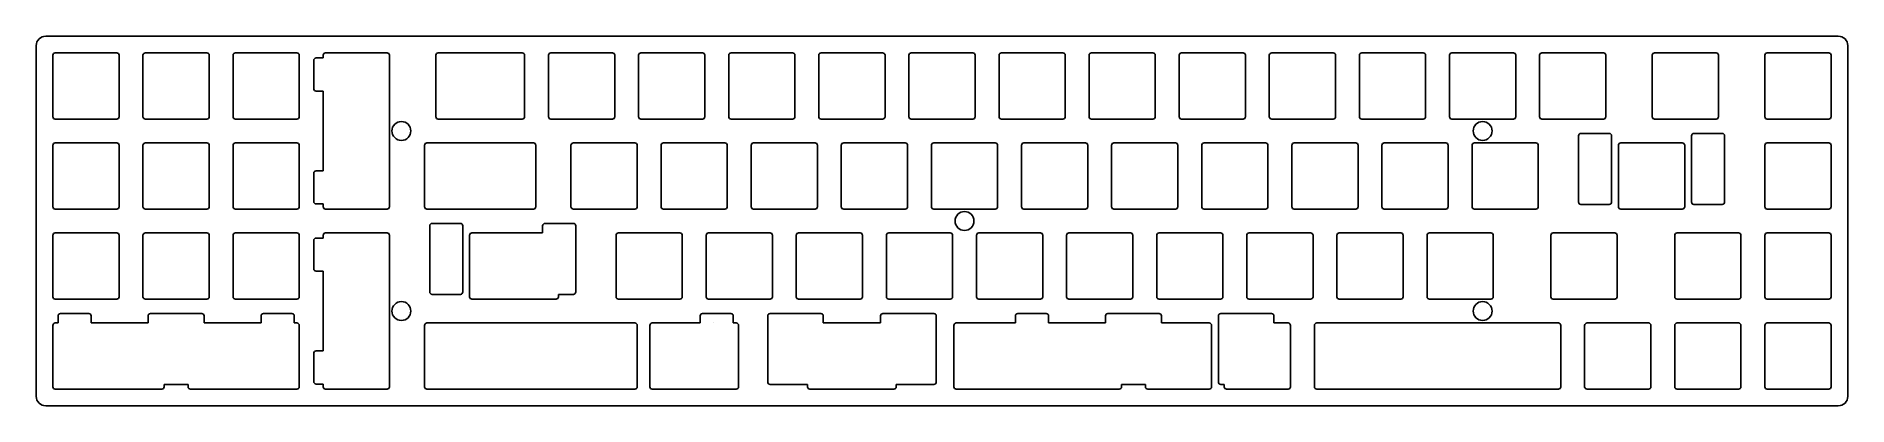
# Model space of a CAD drawing. Header units: millimetres. Extents: x 15 to 398, y -98 to -19.
import ezdxf

# ---------------------------------------------------------------- set-up
doc = ezdxf.new("R2010")
doc.units = ezdxf.units.MM
doc.layers.get('0').update_dxf_attribs({"linetype": 'CONTINUOUS'})

msp = doc.modelspace()

# ---------------------------------------------------------------- linework, layer by layer
for p, q in [((14.76, -21.32, 1.6), (14.76, -95.52, 1.6)), ((16.76, -19.32, 1.6), (395.76, -19.32, 1.6)), ((18.78, -22.85, 1.6), (31.78, -22.85, 1.6)), ((37.83, -22.85, 1.6), (50.83, -22.85, 1.6)), ((56.88, -22.85, 1.6), (69.88, -22.85, 1.6)), ((75.93, -22.85, 1.6), (88.93, -22.85, 1.6)), ((117.51, -22.85, 1.6), (99.75, -22.85, 1.6)), ((123.56, -22.85, 1.6), (136.56, -22.85, 1.6)), ((142.61, -22.85, 1.6), (155.61, -22.85, 1.6)), ((161.66, -22.85, 1.6), (174.66, -22.85, 1.6)), ((180.71, -22.85, 1.6), (193.71, -22.85, 1.6)), ((199.76, -22.85, 1.6), (212.76, -22.85, 1.6)), ((218.81, -22.85, 1.6), (231.81, -22.85, 1.6)), ((237.86, -22.85, 1.6), (250.86, -22.85, 1.6)), ((256.91, -22.85, 1.6), (269.91, -22.85, 1.6)), ((275.96, -22.85, 1.6), (288.96, -22.85, 1.6)), ((295.01, -22.85, 1.6), (308.01, -22.85, 1.6)), ((314.06, -22.85, 1.6), (327.06, -22.85, 1.6)), ((333.11, -22.85, 1.6), (346.11, -22.85, 1.6)), ((356.92, -22.85, 1.6), (369.92, -22.85, 1.6)), ((380.73, -22.85, 1.6), (393.73, -22.85, 1.6)), ((397.76, -21.32, 1.6), (397.76, -95.52, 1.6)), ((18.28, -23.35, 1.6), (18.28, -36.35, 1.6)), ((32.28, -23.35, 1.6), (32.28, -36.35, 1.6)), ((37.33, -23.35, 1.6), (37.33, -36.35, 1.6)), ((51.33, -23.35, 1.6), (51.33, -36.35, 1.6)), ((56.38, -23.35, 1.6), (56.38, -36.35, 1.6)), ((70.38, -23.35, 1.6), (70.38, -36.35, 1.6)), ((73.43, -24.43, 1.6), (73.43, -30.43, 1.6)), ((75.43, -23.93, 1.6), (73.93, -23.93, 1.6)), ((75.43, -23.35, 1.6), (75.43, -23.93, 1.6)), ((89.43, -23.35, 1.6), (89.43, -55.4, 1.6)), ((99.25, -23.35, 1.6), (99.25, -36.35, 1.6)), ((118.01, -23.35, 1.6), (118.01, -36.35, 1.6)), ((123.06, -23.35, 1.6), (123.06, -36.35, 1.6)), ((137.06, -23.35, 1.6), (137.06, -36.35, 1.6)), ((142.11, -23.35, 1.6), (142.11, -36.35, 1.6)), ((156.11, -23.35, 1.6), (156.11, -36.35, 1.6)), ((161.16, -23.35, 1.6), (161.16, -36.35, 1.6)), ((175.16, -23.35, 1.6), (175.16, -36.35, 1.6)), ((180.21, -23.35, 1.6), (180.21, -36.35, 1.6)), ((194.21, -23.35, 1.6), (194.21, -36.35, 1.6)), ((199.26, -23.35, 1.6), (199.26, -36.35, 1.6)), ((213.26, -23.35, 1.6), (213.26, -36.35, 1.6)), ((218.31, -23.35, 1.6), (218.31, -36.35, 1.6)), ((232.31, -23.35, 1.6), (232.31, -36.35, 1.6)), ((237.36, -23.35, 1.6), (237.36, -36.35, 1.6)), ((251.36, -23.35, 1.6), (251.36, -36.35, 1.6)), ((256.41, -23.35, 1.6), (256.41, -36.35, 1.6)), ((270.41, -23.35, 1.6), (270.41, -36.35, 1.6)), ((275.46, -23.35, 1.6), (275.46, -36.35, 1.6)), ((289.46, -23.35, 1.6), (289.46, -36.35, 1.6)), ((294.51, -23.35, 1.6), (294.51, -36.35, 1.6)), ((308.51, -23.35, 1.6), (308.51, -36.35, 1.6)), ((313.56, -23.35, 1.6), (313.56, -36.35, 1.6)), ((327.56, -23.35, 1.6), (327.56, -36.35, 1.6)), ((332.61, -23.35, 1.6), (332.61, -36.35, 1.6)), ((346.61, -23.35, 1.6), (346.61, -36.35, 1.6)), ((356.42, -23.35, 1.6), (356.42, -36.35, 1.6)), ((370.42, -23.35, 1.6), (370.42, -36.35, 1.6)), ((380.23, -23.35, 1.6), (380.23, -36.35, 1.6)), ((394.23, -23.35, 1.6), (394.23, -36.35, 1.6)), ((75.43, -30.93, 1.6), (73.93, -30.93, 1.6)), ((75.43, -47.81, 1.6), (75.43, -30.93, 1.6)), ((18.78, -36.85, 1.6), (31.78, -36.85, 1.6)), ((37.83, -36.85, 1.6), (50.83, -36.85, 1.6)), ((56.88, -36.85, 1.6), (69.88, -36.85, 1.6)), ((99.75, -36.85, 1.6), (117.51, -36.85, 1.6)), ((123.56, -36.85, 1.6), (136.56, -36.85, 1.6)), ((142.61, -36.85, 1.6), (155.61, -36.85, 1.6)), ((161.66, -36.85, 1.6), (174.66, -36.85, 1.6)), ((180.71, -36.85, 1.6), (193.71, -36.85, 1.6)), ((199.76, -36.85, 1.6), (212.76, -36.85, 1.6)), ((218.81, -36.85, 1.6), (231.81, -36.85, 1.6)), ((237.86, -36.85, 1.6), (250.86, -36.85, 1.6)), ((256.91, -36.85, 1.6), (269.91, -36.85, 1.6)), ((275.96, -36.85, 1.6), (288.96, -36.85, 1.6)), ((295.01, -36.85, 1.6), (308.01, -36.85, 1.6)), ((314.06, -36.85, 1.6), (327.06, -36.85, 1.6)), ((333.11, -36.85, 1.6), (346.11, -36.85, 1.6)), ((356.92, -36.85, 1.6), (369.92, -36.85, 1.6)), ((380.73, -36.85, 1.6), (393.73, -36.85, 1.6)), ((18.78, -41.9, 1.6), (31.78, -41.9, 1.6)), ((37.83, -41.9, 1.6), (50.83, -41.9, 1.6)), ((56.88, -41.9, 1.6), (69.88, -41.9, 1.6)), ((119.89, -41.9, 1.6), (97.37, -41.9, 1.6)), ((128.32, -41.9, 1.6), (141.32, -41.9, 1.6)), ((147.37, -41.9, 1.6), (160.37, -41.9, 1.6)), ((166.42, -41.9, 1.6), (179.42, -41.9, 1.6)), ((185.47, -41.9, 1.6), (198.47, -41.9, 1.6)), ((204.52, -41.9, 1.6), (217.52, -41.9, 1.6)), ((223.57, -41.9, 1.6), (236.57, -41.9, 1.6)), ((242.62, -41.9, 1.6), (255.62, -41.9, 1.6)), ((261.67, -41.9, 1.6), (274.67, -41.9, 1.6)), ((280.72, -41.9, 1.6), (293.72, -41.9, 1.6)), ((299.77, -41.9, 1.6), (312.77, -41.9, 1.6)), ((318.82, -41.9, 1.6), (331.82, -41.9, 1.6)), ((340.84, -54.4, 1.6), (340.84, -40.4, 1.6)), ((347.34, -39.9, 1.6), (341.34, -39.9, 1.6)), ((347.84, -54.4, 1.6), (347.84, -40.4, 1.6)), ((349.78, -41.9, 1.6), (362.78, -41.9, 1.6)), ((364.72, -54.4, 1.6), (364.72, -40.4, 1.6)), ((371.22, -39.9, 1.6), (365.22, -39.9, 1.6)), ((371.72, -54.4, 1.6), (371.72, -40.4, 1.6)), ((380.73, -41.9, 1.6), (393.73, -41.9, 1.6)), ((18.28, -42.4, 1.6), (18.28, -55.4, 1.6)), ((32.28, -42.4, 1.6), (32.28, -55.4, 1.6)), ((37.33, -42.4, 1.6), (37.33, -55.4, 1.6)), ((51.33, -42.4, 1.6), (51.33, -55.4, 1.6)), ((56.38, -42.4, 1.6), (56.38, -55.4, 1.6)), ((70.38, -42.4, 1.6), (70.38, -55.4, 1.6)), ((96.87, -42.4, 1.6), (96.87, -55.4, 1.6)), ((120.39, -55.4, 1.6), (120.39, -42.4, 1.6)), ((127.82, -42.4, 1.6), (127.82, -55.4, 1.6)), ((141.82, -42.4, 1.6), (141.82, -55.4, 1.6)), ((146.87, -42.4, 1.6), (146.87, -55.4, 1.6)), ((160.87, -42.4, 1.6), (160.87, -55.4, 1.6)), ((165.92, -42.4, 1.6), (165.92, -55.4, 1.6)), ((179.92, -42.4, 1.6), (179.92, -55.4, 1.6)), ((184.97, -42.4, 1.6), (184.97, -55.4, 1.6)), ((198.97, -42.4, 1.6), (198.97, -55.4, 1.6)), ((204.02, -42.4, 1.6), (204.02, -55.4, 1.6)), ((218.02, -42.4, 1.6), (218.02, -55.4, 1.6)), ((223.07, -42.4, 1.6), (223.07, -55.4, 1.6)), ((237.07, -42.4, 1.6), (237.07, -55.4, 1.6)), ((242.12, -42.4, 1.6), (242.12, -55.4, 1.6)), ((256.12, -42.4, 1.6), (256.12, -55.4, 1.6)), ((261.17, -42.4, 1.6), (261.17, -55.4, 1.6)), ((275.17, -42.4, 1.6), (275.17, -55.4, 1.6)), ((280.22, -42.4, 1.6), (280.22, -55.4, 1.6)), ((294.22, -42.4, 1.6), (294.22, -55.4, 1.6)), ((299.27, -42.4, 1.6), (299.27, -55.4, 1.6)), ((313.27, -42.4, 1.6), (313.27, -55.4, 1.6)), ((318.32, -42.4, 1.6), (318.32, -55.4, 1.6)), ((332.32, -42.4, 1.6), (332.32, -55.4, 1.6)), ((349.28, -42.4, 1.6), (349.28, -55.4, 1.6)), ((363.28, -42.4, 1.6), (363.28, -55.4, 1.6)), ((380.23, -42.4, 1.6), (380.23, -55.4, 1.6)), ((394.23, -42.4, 1.6), (394.23, -55.4, 1.6)), ((73.43, -48.31, 1.6), (73.43, -54.31, 1.6)), ((75.43, -47.81, 1.6), (73.93, -47.81, 1.6)), ((18.78, -55.9, 1.6), (31.78, -55.9, 1.6)), ((37.83, -55.9, 1.6), (50.83, -55.9, 1.6)), ((56.88, -55.9, 1.6), (69.88, -55.9, 1.6)), ((73.93, -54.81, 1.6), (75.43, -54.81, 1.6)), ((75.43, -54.81, 1.6), (75.43, -55.4, 1.6)), ((75.93, -55.9, 1.6), (88.93, -55.9, 1.6)), ((97.37, -55.9, 1.6), (119.89, -55.9, 1.6)), ((128.32, -55.9, 1.6), (141.32, -55.9, 1.6)), ((147.37, -55.9, 1.6), (160.37, -55.9, 1.6)), ((166.42, -55.9, 1.6), (179.42, -55.9, 1.6)), ((185.47, -55.9, 1.6), (198.47, -55.9, 1.6)), ((204.52, -55.9, 1.6), (217.52, -55.9, 1.6)), ((223.57, -55.9, 1.6), (236.57, -55.9, 1.6)), ((242.62, -55.9, 1.6), (255.62, -55.9, 1.6)), ((261.67, -55.9, 1.6), (274.67, -55.9, 1.6)), ((280.72, -55.9, 1.6), (293.72, -55.9, 1.6)), ((299.77, -55.9, 1.6), (312.77, -55.9, 1.6)), ((318.82, -55.9, 1.6), (331.82, -55.9, 1.6)), ((347.34, -54.9, 1.6), (341.34, -54.9, 1.6)), ((349.78, -55.9, 1.6), (362.78, -55.9, 1.6)), ((371.22, -54.9, 1.6), (365.22, -54.9, 1.6)), ((380.73, -55.9, 1.6), (393.73, -55.9, 1.6)), ((18.78, -60.95, 1.6), (31.78, -60.95, 1.6)), ((37.83, -60.95, 1.6), (50.83, -60.95, 1.6)), ((56.88, -60.95, 1.6), (69.88, -60.95, 1.6)), ((75.93, -60.95, 1.6), (88.93, -60.95, 1.6)), ((97.95, -73.44, 1.6), (97.95, -59.44, 1.6)), ((104.45, -58.95, 1.6), (98.45, -58.95, 1.6)), ((104.95, -73.44, 1.6), (104.95, -59.44, 1.6)), ((121.83, -60.95, 1.6), (106.89, -60.95, 1.6)), ((121.83, -60.95, 1.6), (121.83, -59.44, 1.6)), ((128.33, -58.95, 1.6), (122.33, -58.95, 1.6)), ((128.83, -73.44, 1.6), (128.83, -59.44, 1.6)), ((137.85, -60.95, 1.6), (150.85, -60.95, 1.6)), ((156.9, -60.95, 1.6), (169.9, -60.95, 1.6)), ((175.95, -60.95, 1.6), (188.95, -60.95, 1.6)), ((195, -60.95, 1.6), (208, -60.95, 1.6)), ((214.05, -60.95, 1.6), (227.05, -60.95, 1.6)), ((233.1, -60.95, 1.6), (246.1, -60.95, 1.6)), ((252.15, -60.95, 1.6), (265.15, -60.95, 1.6)), ((271.2, -60.95, 1.6), (284.2, -60.95, 1.6)), ((290.25, -60.95, 1.6), (303.25, -60.95, 1.6)), ((309.3, -60.95, 1.6), (322.3, -60.95, 1.6)), ((335.49, -60.95, 1.6), (348.49, -60.95, 1.6)), ((361.68, -60.95, 1.6), (374.68, -60.95, 1.6)), ((380.73, -60.95, 1.6), (393.73, -60.95, 1.6)), ((18.28, -61.45, 1.6), (18.28, -74.45, 1.6)), ((32.28, -61.45, 1.6), (32.28, -74.45, 1.6)), ((37.33, -61.45, 1.6), (37.33, -74.45, 1.6)), ((51.33, -61.45, 1.6), (51.33, -74.45, 1.6)), ((56.38, -61.45, 1.6), (56.38, -74.45, 1.6)), ((70.38, -61.45, 1.6), (70.38, -74.45, 1.6)), ((73.43, -62.53, 1.6), (73.43, -68.53, 1.6)), ((75.43, -62.03, 1.6), (73.93, -62.03, 1.6)), ((75.43, -61.45, 1.6), (75.43, -62.03, 1.6)), ((89.43, -61.45, 1.6), (89.43, -93.5, 1.6)), ((106.39, -61.45, 1.6), (106.39, -74.45, 1.6)), ((137.35, -61.45, 1.6), (137.35, -74.45, 1.6)), ((151.35, -61.45, 1.6), (151.35, -74.45, 1.6)), ((156.4, -61.45, 1.6), (156.4, -74.45, 1.6)), ((170.4, -61.45, 1.6), (170.4, -74.45, 1.6)), ((175.45, -61.45, 1.6), (175.45, -74.45, 1.6)), ((189.45, -61.45, 1.6), (189.45, -74.45, 1.6)), ((194.5, -61.45, 1.6), (194.5, -74.45, 1.6)), ((208.5, -61.45, 1.6), (208.5, -74.45, 1.6)), ((213.55, -61.45, 1.6), (213.55, -74.45, 1.6)), ((227.55, -61.45, 1.6), (227.55, -74.45, 1.6)), ((232.6, -61.45, 1.6), (232.6, -74.45, 1.6)), ((246.6, -61.45, 1.6), (246.6, -74.45, 1.6)), ((251.65, -61.45, 1.6), (251.65, -74.45, 1.6)), ((265.65, -61.45, 1.6), (265.65, -74.45, 1.6)), ((270.7, -61.45, 1.6), (270.7, -74.45, 1.6)), ((284.7, -61.45, 1.6), (284.7, -74.45, 1.6)), ((289.75, -61.45, 1.6), (289.75, -74.45, 1.6)), ((303.75, -61.45, 1.6), (303.75, -74.45, 1.6)), ((308.8, -61.45, 1.6), (308.8, -74.45, 1.6)), ((322.8, -61.45, 1.6), (322.8, -74.45, 1.6)), ((334.99, -61.45, 1.6), (334.99, -74.45, 1.6)), ((348.99, -61.45, 1.6), (348.99, -74.45, 1.6)), ((361.18, -61.45, 1.6), (361.18, -74.45, 1.6)), ((375.18, -61.45, 1.6), (375.18, -74.45, 1.6)), ((380.23, -61.45, 1.6), (380.23, -74.45, 1.6)), ((394.23, -61.45, 1.6), (394.23, -74.45, 1.6)), ((75.43, -69.03, 1.6), (73.93, -69.03, 1.6)), ((75.43, -69.03, 1.6), (75.43, -85.91, 1.6)), ((18.78, -74.95, 1.6), (31.78, -74.95, 1.6)), ((37.83, -74.95, 1.6), (50.83, -74.95, 1.6)), ((56.88, -74.95, 1.6), (69.88, -74.95, 1.6)), ((104.45, -73.95, 1.6), (98.45, -73.95, 1.6)), ((124.65, -74.95, 1.6), (106.89, -74.95, 1.6)), ((125.15, -73.95, 1.6), (125.15, -74.45, 1.6)), ((128.33, -73.95, 1.6), (125.15, -73.95, 1.6)), ((137.85, -74.95, 1.6), (150.85, -74.95, 1.6)), ((156.9, -74.95, 1.6), (169.9, -74.95, 1.6)), ((175.95, -74.95, 1.6), (188.95, -74.95, 1.6)), ((195, -74.95, 1.6), (208, -74.95, 1.6)), ((214.05, -74.95, 1.6), (227.05, -74.95, 1.6)), ((233.1, -74.95, 1.6), (246.1, -74.95, 1.6)), ((252.15, -74.95, 1.6), (265.15, -74.95, 1.6)), ((271.2, -74.95, 1.6), (284.2, -74.95, 1.6)), ((290.25, -74.95, 1.6), (303.25, -74.95, 1.6)), ((309.3, -74.95, 1.6), (322.3, -74.95, 1.6)), ((335.49, -74.95, 1.6), (348.49, -74.95, 1.6)), ((361.68, -74.95, 1.6), (374.68, -74.95, 1.6)), ((380.73, -74.95, 1.6), (393.73, -74.95, 1.6)), ((18.78, -80, 1.6), (19.37, -80, 1.6)), ((19.37, -80, 1.6), (19.37, -78.5, 1.6)), ((25.87, -78, 1.6), (19.87, -78, 1.6)), ((26.37, -80, 1.6), (26.37, -78.5, 1.6)), ((26.37, -80, 1.6), (38.42, -80, 1.6)), ((38.42, -80, 1.6), (38.42, -78.5, 1.6)), ((38.92, -78, 1.6), (49.75, -78, 1.6)), ((50.25, -80, 1.6), (50.25, -78.5, 1.6)), ((62.3, -80, 1.6), (50.25, -80, 1.6)), ((62.3, -80, 1.6), (62.3, -78.5, 1.6)), ((68.8, -78, 1.6), (62.8, -78, 1.6)), ((69.3, -80, 1.6), (69.3, -78.5, 1.6)), ((69.3, -80, 1.6), (69.88, -80, 1.6)), ((97.37, -80, 1.6), (141.32, -80, 1.6)), ((155.13, -80, 1.6), (144.99, -80, 1.6)), ((155.13, -80, 1.6), (155.13, -78.5, 1.6)), ((161.63, -78, 1.6), (155.63, -78, 1.6)), ((157.99, -80, 1.6), (157.99, -80, 1.6)), ((162.13, -80, 1.6), (162.13, -78.5, 1.6)), ((162.13, -80, 1.6), (162.75, -80, 1.6)), ((169.43, -92.5, 1.6), (169.43, -78.5, 1.6)), ((180.65, -78, 1.6), (169.93, -78, 1.6)), ((181.15, -80, 1.6), (181.15, -78.5, 1.6)), ((193.27, -80, 1.6), (181.15, -80, 1.6)), ((193.27, -80, 1.6), (193.27, -78.5, 1.6)), ((204.53, -78, 1.6), (193.77, -78, 1.6)), ((205.03, -92.5, 1.6), (205.03, -78.5, 1.6)), ((221.78, -80, 1.6), (209.28, -80, 1.6)), ((221.78, -78.5, 1.6), (221.78, -80, 1.6)), ((228.28, -78, 1.6), (222.28, -78, 1.6)), ((228.78, -80, 1.6), (228.78, -78.5, 1.6)), ((228.78, -80, 1.6), (240.83, -80, 1.6)), ((240.83, -80, 1.6), (240.83, -78.5, 1.6)), ((252.15, -78, 1.6), (241.33, -78, 1.6)), ((252.65, -80, 1.6), (252.65, -78.5, 1.6)), ((252.65, -80, 1.6), (262.77, -80, 1.6)), ((264.7, -78.5, 1.6), (264.7, -92.5, 1.6)), ((265.2, -78, 1.6), (275.93, -78, 1.6)), ((276.43, -80, 1.6), (276.43, -78.5, 1.6)), ((276.43, -80, 1.6), (279.43, -80, 1.6)), ((285.48, -80, 1.6), (336.58, -80, 1.6)), ((342.63, -80, 1.6), (355.63, -80, 1.6)), ((361.68, -80, 1.6), (374.68, -80, 1.6)), ((380.73, -80, 1.6), (393.73, -80, 1.6)), ((18.28, -80.5, 1.6), (18.28, -93.5, 1.6)), ((70.38, -80.5, 1.6), (70.38, -93.5, 1.6)), ((96.87, -80.5, 1.6), (96.87, -93.5, 1.6)), ((141.82, -80.5, 1.6), (141.82, -93.5, 1.6)), ((144.49, -80.5, 1.6), (144.49, -93.5, 1.6)), ((163.25, -80.5, 1.6), (163.25, -93.5, 1.6)), ((208.78, -80.5, 1.6), (208.78, -93.5, 1.6)), ((263.27, -80.5, 1.6), (263.27, -93.5, 1.6)), ((279.93, -93.5, 1.6), (279.93, -80.5, 1.6)), ((284.98, -80.5, 1.6), (284.98, -93.5, 1.6)), ((337.08, -93.5, 1.6), (337.08, -80.5, 1.6)), ((342.13, -80.5, 1.6), (342.13, -93.5, 1.6)), ((356.13, -80.5, 1.6), (356.13, -93.5, 1.6)), ((361.18, -80.5, 1.6), (361.18, -93.5, 1.6)), ((375.18, -80.5, 1.6), (375.18, -93.5, 1.6)), ((380.23, -80.5, 1.6), (380.23, -93.5, 1.6)), ((394.23, -80.5, 1.6), (394.23, -93.5, 1.6)), ((73.43, -86.41, 1.6), (73.43, -92.41, 1.6)), ((75.43, -85.91, 1.6), (73.93, -85.91, 1.6)), ((18.78, -94, 1.6), (41.31, -94, 1.6)), ((46.86, -93, 1.6), (41.81, -93, 1.6)), ((41.81, -93, 1.6), (41.81, -93.5, 1.6)), ((46.86, -93, 1.6), (46.86, -93.5, 1.6)), ((47.36, -94, 1.6), (69.88, -94, 1.6)), ((75.43, -92.91, 1.6), (73.93, -92.91, 1.6)), ((75.43, -93.5, 1.6), (75.43, -92.91, 1.6)), ((75.93, -94, 1.6), (88.93, -94, 1.6)), ((141.32, -94, 1.6), (97.37, -94, 1.6)), ((162.75, -94, 1.6), (144.99, -94, 1.6)), ((177.83, -93, 1.6), (169.93, -93, 1.6)), ((177.83, -93, 1.6), (177.83, -93.5, 1.6)), ((196.09, -94, 1.6), (178.33, -94, 1.6)), ((196.59, -93, 1.6), (196.59, -93.5, 1.6)), ((204.53, -93, 1.6), (196.59, -93, 1.6)), ((243.72, -94, 1.6), (209.28, -94, 1.6)), ((249.27, -93, 1.6), (244.22, -93, 1.6)), ((244.22, -93, 1.6), (244.22, -93.5, 1.6)), ((249.27, -93, 1.6), (249.27, -93.5, 1.6)), ((262.77, -94, 1.6), (249.77, -94, 1.6)), ((265.93, -93, 1.6), (265.2, -93, 1.6)), ((265.93, -93, 1.6), (265.93, -93.5, 1.6)), ((266.43, -94, 1.6), (279.43, -94, 1.6)), ((285.48, -94, 1.6), (336.58, -94, 1.6)), ((342.63, -94, 1.6), (355.63, -94, 1.6)), ((361.68, -94, 1.6), (374.68, -94, 1.6)), ((380.73, -94, 1.6), (393.73, -94, 1.6)), ((16.76, -97.52, 1.6), (395.76, -97.52, 1.6))]:
    msp.add_line(p, q)
for centre in [(91.96, -39.37, 1.6), (320.56, -39.37, 1.6), (211.02, -58.42, 1.6), (91.96, -77.47, 1.6), (320.56, -77.47, 1.6)]:
    msp.add_circle(centre, 2)
for centre, radius, start, end in [((16.76, -21.32, 1.6), 2, 90, 180), ((18.78, -23.35, 1.6), 0.5, 90, 180), ((31.78, -23.35, 1.6), 0.5, 0, 90), ((37.83, -23.35, 1.6), 0.5, 90, 180), ((50.83, -23.35, 1.6), 0.5, 0, 90), ((56.88, -23.35, 1.6), 0.5, 90, 180), ((69.88, -23.35, 1.6), 0.5, 0, 90), ((75.93, -23.35, 1.6), 0.5, 90, 180), ((88.93, -23.35, 1.6), 0.5, 0, 90), ((99.75, -23.35, 1.6), 0.5, 90, 180), ((117.51, -23.35, 1.6), 0.5, 0, 90), ((123.56, -23.35, 1.6), 0.5, 90, 180), ((136.56, -23.35, 1.6), 0.5, 0, 90), ((142.61, -23.35, 1.6), 0.5, 90, 180), ((155.61, -23.35, 1.6), 0.5, 0, 90), ((161.66, -23.35, 1.6), 0.5, 90, 180), ((174.66, -23.35, 1.6), 0.5, 0, 90), ((180.71, -23.35, 1.6), 0.5, 90, 180), ((193.71, -23.35, 1.6), 0.5, 0, 90), ((199.76, -23.35, 1.6), 0.5, 90, 180), ((212.76, -23.35, 1.6), 0.5, 0, 90), ((218.81, -23.35, 1.6), 0.5, 90, 180), ((231.81, -23.35, 1.6), 0.5, 0, 90), ((237.86, -23.35, 1.6), 0.5, 90, 180), ((250.86, -23.35, 1.6), 0.5, 0, 90), ((256.91, -23.35, 1.6), 0.5, 90, 180), ((269.91, -23.35, 1.6), 0.5, 0, 90), ((275.96, -23.35, 1.6), 0.5, 90, 180), ((288.96, -23.35, 1.6), 0.5, 0, 90), ((295.01, -23.35, 1.6), 0.5, 90, 180), ((308.01, -23.35, 1.6), 0.5, 0, 90), ((314.06, -23.35, 1.6), 0.5, 90, 180), ((327.06, -23.35, 1.6), 0.5, 0, 90), ((333.11, -23.35, 1.6), 0.5, 90, 180), ((346.11, -23.35, 1.6), 0.5, 0, 90), ((356.92, -23.35, 1.6), 0.5, 90, 180), ((369.92, -23.35, 1.6), 0.5, 0, 90), ((380.73, -23.35, 1.6), 0.5, 90, 180), ((393.73, -23.35, 1.6), 0.5, 0, 90), ((395.76, -21.32, 1.6), 2, 0, 90), ((73.93, -24.43, 1.6), 0.5, 90, 180), ((73.93, -30.43, 1.6), 0.5, 180, 270), ((18.78, -36.35, 1.6), 0.5, 180, 270), ((31.78, -36.35, 1.6), 0.5, -90, 0), ((37.83, -36.35, 1.6), 0.5, 180, 270), ((50.83, -36.35, 1.6), 0.5, -90, 0), ((56.88, -36.35, 1.6), 0.5, 180, 270), ((69.88, -36.35, 1.6), 0.5, -90, 0), ((99.75, -36.35, 1.6), 0.5, 180, 270), ((117.51, -36.35, 1.6), 0.5, -90, 0), ((123.56, -36.35, 1.6), 0.5, 180, 270), ((136.56, -36.35, 1.6), 0.5, -90, 0), ((142.61, -36.35, 1.6), 0.5, 180, 270), ((155.61, -36.35, 1.6), 0.5, -90, 0), ((161.66, -36.35, 1.6), 0.5, 180, 270), ((174.66, -36.35, 1.6), 0.5, -90, 0), ((180.71, -36.35, 1.6), 0.5, 180, 270), ((193.71, -36.35, 1.6), 0.5, -90, 0), ((199.76, -36.35, 1.6), 0.5, 180, 270), ((212.76, -36.35, 1.6), 0.5, -90, 0), ((218.81, -36.35, 1.6), 0.5, 180, 270), ((231.81, -36.35, 1.6), 0.5, -90, 0), ((237.86, -36.35, 1.6), 0.5, 180, 270), ((250.86, -36.35, 1.6), 0.5, -90, 0), ((256.91, -36.35, 1.6), 0.5, 180, 270), ((269.91, -36.35, 1.6), 0.5, -90, 0), ((275.96, -36.35, 1.6), 0.5, 180, 270), ((288.96, -36.35, 1.6), 0.5, -90, 0), ((295.01, -36.35, 1.6), 0.5, 180, 270), ((308.01, -36.35, 1.6), 0.5, -90, 0), ((314.06, -36.35, 1.6), 0.5, 180, 270), ((327.06, -36.35, 1.6), 0.5, -90, 0), ((333.11, -36.35, 1.6), 0.5, 180, 270), ((346.11, -36.35, 1.6), 0.5, -90, 0), ((356.92, -36.35, 1.6), 0.5, 180, 270), ((369.92, -36.35, 1.6), 0.5, -90, 0), ((380.73, -36.35, 1.6), 0.5, 180, 270), ((393.73, -36.35, 1.6), 0.5, -90, 0), ((18.78, -42.4, 1.6), 0.5, 90, 180), ((31.78, -42.4, 1.6), 0.5, 0, 90), ((37.83, -42.4, 1.6), 0.5, 90, 180), ((50.83, -42.4, 1.6), 0.5, 0, 90), ((56.88, -42.4, 1.6), 0.5, 90, 180), ((69.88, -42.4, 1.6), 0.5, 0, 90), ((97.37, -42.4, 1.6), 0.5, 90, 180), ((119.89, -42.4, 1.6), 0.5, 0, 90), ((128.32, -42.4, 1.6), 0.5, 90, 180), ((141.32, -42.4, 1.6), 0.5, 0, 90), ((147.37, -42.4, 1.6), 0.5, 90, 180), ((160.37, -42.4, 1.6), 0.5, 0, 90), ((166.42, -42.4, 1.6), 0.5, 90, 180), ((179.42, -42.4, 1.6), 0.5, 0, 90), ((185.47, -42.4, 1.6), 0.5, 90, 180), ((198.47, -42.4, 1.6), 0.5, 0, 90), ((204.52, -42.4, 1.6), 0.5, 90, 180), ((217.52, -42.4, 1.6), 0.5, 0, 90), ((223.57, -42.4, 1.6), 0.5, 90, 180), ((236.57, -42.4, 1.6), 0.5, 0, 90), ((242.62, -42.4, 1.6), 0.5, 90, 180), ((255.62, -42.4, 1.6), 0.5, 0, 90), ((261.67, -42.4, 1.6), 0.5, 90, 180), ((274.67, -42.4, 1.6), 0.5, 0, 90), ((280.72, -42.4, 1.6), 0.5, 90, 180), ((293.72, -42.4, 1.6), 0.5, 0, 90), ((299.77, -42.4, 1.6), 0.5, 90, 180), ((312.77, -42.4, 1.6), 0.5, 0, 90), ((318.82, -42.4, 1.6), 0.5, 90, 180), ((331.82, -42.4, 1.6), 0.5, 0, 90), ((341.34, -40.4, 1.6), 0.5, 90, 180), ((347.34, -40.4, 1.6), 0.5, 0, 90), ((349.78, -42.4, 1.6), 0.5, 90, 180), ((362.78, -42.4, 1.6), 0.5, 0, 90), ((365.22, -40.4, 1.6), 0.5, 90, 180), ((371.22, -40.4, 1.6), 0.5, 0, 90), ((380.73, -42.4, 1.6), 0.5, 90, 180), ((393.73, -42.4, 1.6), 0.5, 0, 90), ((73.93, -48.31, 1.6), 0.5, 90, 180), ((18.78, -55.4, 1.6), 0.5, 180, 270), ((31.78, -55.4, 1.6), 0.5, -90, 0), ((37.83, -55.4, 1.6), 0.5, 180, 270), ((50.83, -55.4, 1.6), 0.5, -90, 0), ((56.88, -55.4, 1.6), 0.5, 180, 270), ((69.88, -55.4, 1.6), 0.5, -90, 0), ((73.93, -54.31, 1.6), 0.5, 180, 270), ((75.93, -55.4, 1.6), 0.5, 180, 270), ((88.93, -55.4, 1.6), 0.5, -90, 0), ((97.37, -55.4, 1.6), 0.5, 180, 270), ((119.89, -55.4, 1.6), 0.5, -90, 0), ((128.32, -55.4, 1.6), 0.5, 180, 270), ((141.32, -55.4, 1.6), 0.5, -90, 0), ((147.37, -55.4, 1.6), 0.5, 180, 270), ((160.37, -55.4, 1.6), 0.5, -90, 0), ((166.42, -55.4, 1.6), 0.5, 180, 270), ((179.42, -55.4, 1.6), 0.5, -90, 0), ((185.47, -55.4, 1.6), 0.5, 180, 270), ((198.47, -55.4, 1.6), 0.5, -90, 0), ((204.52, -55.4, 1.6), 0.5, 180, 270), ((217.52, -55.4, 1.6), 0.5, -90, 0), ((223.57, -55.4, 1.6), 0.5, 180, 270), ((236.57, -55.4, 1.6), 0.5, -90, 0), ((242.62, -55.4, 1.6), 0.5, 180, 270), ((255.62, -55.4, 1.6), 0.5, -90, 0), ((261.67, -55.4, 1.6), 0.5, 180, 270), ((274.67, -55.4, 1.6), 0.5, -90, 0), ((280.72, -55.4, 1.6), 0.5, 180, 270), ((293.72, -55.4, 1.6), 0.5, -90, 0), ((299.77, -55.4, 1.6), 0.5, 180, 270), ((312.77, -55.4, 1.6), 0.5, -90, 0), ((318.82, -55.4, 1.6), 0.5, 180, 270), ((331.82, -55.4, 1.6), 0.5, -90, 0), ((341.34, -54.4, 1.6), 0.5, 180, 270), ((347.34, -54.4, 1.6), 0.5, -90, 0), ((349.78, -55.4, 1.6), 0.5, 180, 270), ((362.78, -55.4, 1.6), 0.5, -90, 0), ((365.22, -54.4, 1.6), 0.5, 180, 270), ((371.22, -54.4, 1.6), 0.5, -90, 0), ((380.73, -55.4, 1.6), 0.5, 180, 270), ((393.73, -55.4, 1.6), 0.5, -90, 0), ((18.78, -61.45, 1.6), 0.5, 90, 180), ((31.78, -61.45, 1.6), 0.5, 0, 90), ((37.83, -61.45, 1.6), 0.5, 90, 180), ((50.83, -61.45, 1.6), 0.5, 0, 90), ((56.88, -61.45, 1.6), 0.5, 90, 180), ((69.88, -61.45, 1.6), 0.5, 0, 90), ((75.93, -61.45, 1.6), 0.5, 90, 180), ((88.93, -61.45, 1.6), 0.5, 0, 90), ((98.45, -59.44, 1.6), 0.5, 90, 180), ((104.45, -59.44, 1.6), 0.5, 0, 90), ((106.89, -61.45, 1.6), 0.5, 90, 180), ((122.33, -59.44, 1.6), 0.5, 90, 180), ((128.33, -59.44, 1.6), 0.5, 0, 90), ((137.85, -61.45, 1.6), 0.5, 90, 180), ((150.85, -61.45, 1.6), 0.5, 0, 90), ((156.9, -61.45, 1.6), 0.5, 90, 180), ((169.9, -61.45, 1.6), 0.5, 0, 90), ((175.95, -61.45, 1.6), 0.5, 90, 180), ((188.95, -61.45, 1.6), 0.5, 0, 90), ((195, -61.45, 1.6), 0.5, 90, 180), ((208, -61.45, 1.6), 0.5, 0, 90), ((214.05, -61.45, 1.6), 0.5, 90, 180), ((227.05, -61.45, 1.6), 0.5, 0, 90), ((233.1, -61.45, 1.6), 0.5, 90, 180), ((246.1, -61.45, 1.6), 0.5, 0, 90), ((252.15, -61.45, 1.6), 0.5, 90, 180), ((265.15, -61.45, 1.6), 0.5, 0, 90), ((271.2, -61.45, 1.6), 0.5, 90, 180), ((284.2, -61.45, 1.6), 0.5, 0, 90), ((290.25, -61.45, 1.6), 0.5, 90, 180), ((303.25, -61.45, 1.6), 0.5, 0, 90), ((309.3, -61.45, 1.6), 0.5, 90, 180), ((322.3, -61.45, 1.6), 0.5, 0, 90), ((335.49, -61.45, 1.6), 0.5, 90, 180), ((348.49, -61.45, 1.6), 0.5, 0, 90), ((361.68, -61.45, 1.6), 0.5, 90, 180), ((374.68, -61.45, 1.6), 0.5, 0, 90), ((380.73, -61.45, 1.6), 0.5, 90, 180), ((393.73, -61.45, 1.6), 0.5, 0, 90), ((73.93, -62.53, 1.6), 0.5, 90, 180), ((73.93, -68.53, 1.6), 0.5, 180, 270), ((18.78, -74.45, 1.6), 0.5, 180, 270), ((31.78, -74.45, 1.6), 0.5, -90, 0), ((37.83, -74.45, 1.6), 0.5, 180, 270), ((50.83, -74.45, 1.6), 0.5, -90, 0), ((56.88, -74.45, 1.6), 0.5, 180, 270), ((69.88, -74.45, 1.6), 0.5, -90, 0), ((98.45, -73.44, 1.6), 0.5, 180, 270), ((104.45, -73.44, 1.6), 0.5, -90, 0), ((106.89, -74.45, 1.6), 0.5, 180, 270), ((124.65, -74.45, 1.6), 0.5, -90, 0), ((128.33, -73.44, 1.6), 0.5, -90, 0), ((137.85, -74.45, 1.6), 0.5, 180, 270), ((150.85, -74.45, 1.6), 0.5, -90, 0), ((156.9, -74.45, 1.6), 0.5, 180, 270), ((169.9, -74.45, 1.6), 0.5, -90, 0), ((175.95, -74.45, 1.6), 0.5, 180, 270), ((188.95, -74.45, 1.6), 0.5, -90, 0), ((195, -74.45, 1.6), 0.5, 180, 270), ((208, -74.45, 1.6), 0.5, -90, 0), ((214.05, -74.45, 1.6), 0.5, 180, 270), ((227.05, -74.45, 1.6), 0.5, -90, 0), ((233.1, -74.45, 1.6), 0.5, 180, 270), ((246.1, -74.45, 1.6), 0.5, -90, 0), ((252.15, -74.45, 1.6), 0.5, 180, 270), ((265.15, -74.45, 1.6), 0.5, -90, 0), ((271.2, -74.45, 1.6), 0.5, 180, 270), ((284.2, -74.45, 1.6), 0.5, -90, 0), ((290.25, -74.45, 1.6), 0.5, 180, 270), ((303.25, -74.45, 1.6), 0.5, -90, 0), ((309.3, -74.45, 1.6), 0.5, 180, 270), ((322.3, -74.45, 1.6), 0.5, -90, 0), ((335.49, -74.45, 1.6), 0.5, 180, 270), ((348.49, -74.45, 1.6), 0.5, -90, 0), ((361.68, -74.45, 1.6), 0.5, 180, 270), ((374.68, -74.45, 1.6), 0.5, -90, 0), ((380.73, -74.45, 1.6), 0.5, 180, 270), ((393.73, -74.45, 1.6), 0.5, -90, 0), ((18.78, -80.5, 1.6), 0.5, 90, 180), ((19.87, -78.5, 1.6), 0.5, 90, 180), ((25.87, -78.5, 1.6), 0.5, 0, 90), ((38.92, -78.5, 1.6), 0.5, 90, 180), ((49.75, -78.5, 1.6), 0.5, 0, 90), ((62.8, -78.5, 1.6), 0.5, 90, 180), ((68.8, -78.5, 1.6), 0.5, 0, 90), ((69.88, -80.5, 1.6), 0.5, 0, 90), ((97.37, -80.5, 1.6), 0.5, 90, 180), ((141.32, -80.5, 1.6), 0.5, 0, 90), ((144.99, -80.5, 1.6), 0.5, 90, 180), ((155.63, -78.5, 1.6), 0.5, 90, 180), ((161.63, -78.5, 1.6), 0.5, 0, 90), ((162.75, -80.5, 1.6), 0.5, 0, 90), ((169.93, -78.5, 1.6), 0.5, 90, 180), ((180.65, -78.5, 1.6), 0.5, 0, 90), ((193.77, -78.5, 1.6), 0.5, 90, 180), ((204.53, -78.5, 1.6), 0.5, 0, 90), ((209.28, -80.5, 1.6), 0.5, 90, 180), ((222.28, -78.5, 1.6), 0.5, 90, 180), ((228.28, -78.5, 1.6), 0.5, 0, 90), ((241.33, -78.5, 1.6), 0.5, 90, 180), ((252.15, -78.5, 1.6), 0.5, 0, 90), ((262.77, -80.5, 1.6), 0.5, 0, 90), ((265.2, -78.5, 1.6), 0.5, 90, 180), ((275.93, -78.5, 1.6), 0.5, 0, 90), ((279.43, -80.5, 1.6), 0.5, 0, 90), ((285.48, -80.5, 1.6), 0.5, 90, 180), ((336.58, -80.5, 1.6), 0.5, 0, 90), ((342.63, -80.5, 1.6), 0.5, 90, 180), ((355.63, -80.5, 1.6), 0.5, 0, 90), ((361.68, -80.5, 1.6), 0.5, 90, 180), ((374.68, -80.5, 1.6), 0.5, 0, 90), ((380.73, -80.5, 1.6), 0.5, 90, 180), ((393.73, -80.5, 1.6), 0.5, 0, 90), ((73.93, -86.41, 1.6), 0.5, 90, 180), ((16.76, -95.52, 1.6), 2, 180, 270), ((18.78, -93.5, 1.6), 0.5, 180, 270), ((41.31, -93.5, 1.6), 0.5, -90, 0), ((47.36, -93.5, 1.6), 0.5, 180, 270), ((69.88, -93.5, 1.6), 0.5, -90, 0), ((73.93, -92.41, 1.6), 0.5, 180, 270), ((75.93, -93.5, 1.6), 0.5, 180, 270), ((88.93, -93.5, 1.6), 0.5, -90, 0), ((97.37, -93.5, 1.6), 0.5, 180, 270), ((141.32, -93.5, 1.6), 0.5, -90, 0), ((144.99, -93.5, 1.6), 0.5, 180, 270), ((162.75, -93.5, 1.6), 0.5, -90, 0), ((169.93, -92.5, 1.6), 0.5, 180, 270), ((178.33, -93.5, 1.6), 0.5, 180, 270), ((196.09, -93.5, 1.6), 0.5, -90, 0), ((204.53, -92.5, 1.6), 0.5, -90, 0), ((209.28, -93.5, 1.6), 0.5, 180, 270), ((243.72, -93.5, 1.6), 0.5, -90, 0), ((249.77, -93.5, 1.6), 0.5, 180, 270), ((262.77, -93.5, 1.6), 0.5, -90, 0), ((265.2, -92.5, 1.6), 0.5, 180, 270), ((266.43, -93.5, 1.6), 0.5, 180, 270), ((279.43, -93.5, 1.6), 0.5, -90, 0), ((285.48, -93.5, 1.6), 0.5, 180, 270), ((336.58, -93.5, 1.6), 0.5, -90, 0), ((342.63, -93.5, 1.6), 0.5, 180, 270), ((355.63, -93.5, 1.6), 0.5, -90, 0), ((361.68, -93.5, 1.6), 0.5, 180, 270), ((374.68, -93.5, 1.6), 0.5, -90, 0), ((380.73, -93.5, 1.6), 0.5, 180, 270), ((393.73, -93.5, 1.6), 0.5, -90, 0), ((395.76, -95.52, 1.6), 2, 270, 360)]:
    msp.add_arc(centre, radius, start, end)

doc.saveas('drawing.dxf')
